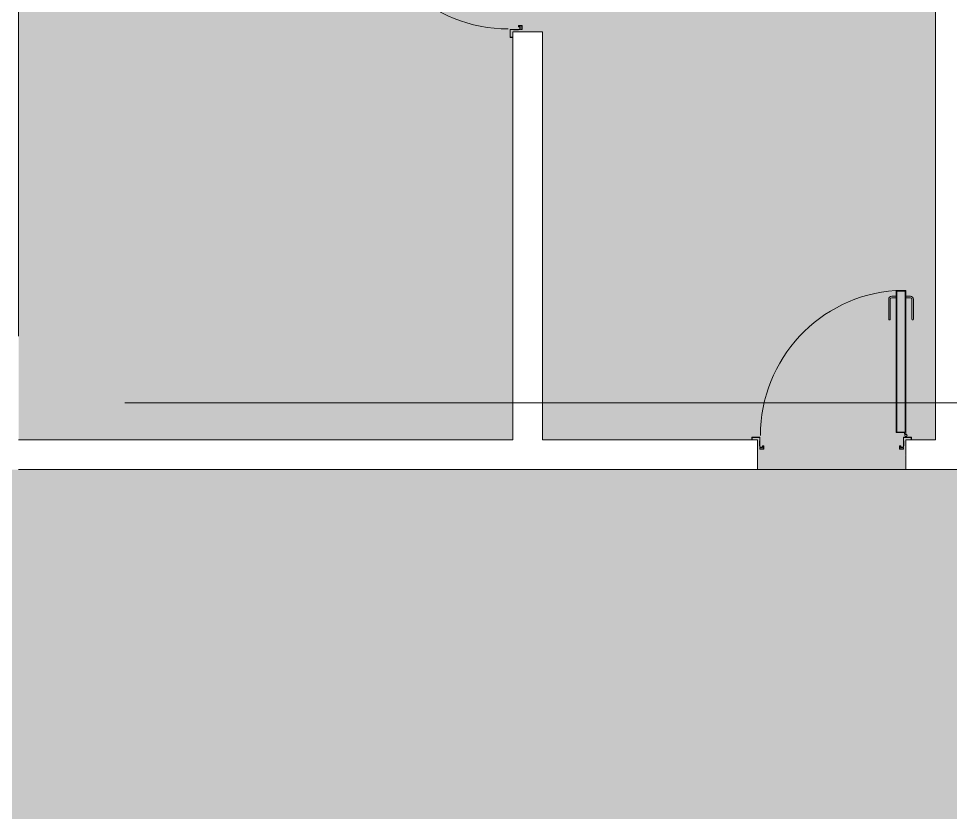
# Model space of a CAD drawing. Header units: metres. Extents: x -201 to 705, y -63 to 42.
# Drawn here: x 422.17 to 428.45, y -14.56 to -9.21 of the extents above; entities that cross this region are included whole.
import ezdxf

# ---------------------------------------------------------------- set-up
doc = ezdxf.new("R2010")
doc.units = ezdxf.units.M
doc.linetypes.add('Grid Line', pattern=[11.1125, 6.35, -1.5875, 1.5875, -1.5875])
for name, color, linetype, lineweight in [('A-DETLGEM', 7, 'Continuous', 9), ('A_AREA', 7, 'Continuous', 9), ('A_DOOR', 7, 'Continuous', 9), ('A_GRID', 7, 'Continuous', 9), ('A_RC', 7, 'Continuous', 9), ('A_WALL', 7, 'Continuous', 9)]:
    doc.layers.add(name, color=color, linetype=linetype, lineweight=lineweight)

# ---------------------------------------------------------------- blocks, each defined once
blk = doc.blocks.new('C1030_70_YK1 100x220cm - YK1 100x220cm-V155-_7_76 _10_76_ BİLET HOLÜ _FFL__ANAHTAR PLAN')
at = {"layer": 'A-DETLGEM'}
for p, q in [((0.435, 1.0682), (0.4046, 1.0682)), ((0.4993, 1.1069), (0.4343, 1.1069)), ((0.4343, 1.1069), (0.4343, 0.6206)), ((0.4383, 1.1029), (0.4953, 1.1029)), ((0.4383, 1.1029), (0.4383, 0.1533)), ((0.4953, 0.1533), (0.4953, 1.1029)), ((0.4993, 0.1388), (0.4993, 1.1069)), ((0.5304, 1.0682), (0.5, 1.0682)), ((0.3846, 1.0482), (0.3846, 0.9132)), ((0.3946, 0.9132), (0.3946, 1.0482)), ((0.4046, 1.0582), (0.435, 1.0582)), ((0.5, 1.0582), (0.5304, 1.0582)), ((0.5404, 1.0482), (0.5404, 0.9132)), ((0.5504, 0.9132), (0.5504, 1.0482)), ((0.4343, 0.6206), (0.4343, 0.1493)), ((0.4343, 0.1493), (0.4913, 0.1493)), ((0.4383, 0.1533), (0.4953, 0.1533)), ((0.4913, 0.1493), (0.4913, 0.1388)), ((0.4913, 0.1388), (0.4993, 0.1388))]:
    blk.add_line(p, q, dxfattribs=at)
for radius in [0.008, 0.006]:
    blk.add_circle((0.5, 0.13), radius, dxfattribs=at)
for centre, radius, start, end in [((0.4046, 1.0482), 0.02, 90, 180), ((0.5304, 1.0482), 0.02, 360, 90), ((0.4046, 1.0482), 0.01, 90, 180), ((0.5304, 1.0482), 0.01, 0, 90), ((0.3896, 0.9132), 0.005, 180, 360), ((0.5454, 0.9132), 0.005, 180, 0)]:
    blk.add_arc(centre, radius, start, end, dxfattribs=at)
at = {"layer": 'A_DOOR'}
for p, q in [((-0.4832, 0.118), (-0.5382, 0.118)), ((-0.5382, 0.118), (-0.5382, 0.1)), ((-0.5382, 0.1), (-0.5382, 0.118)), ((-0.5382, 0.118), (-0.4832, 0.118)), ((-0.5362, 0.1), (-0.5362, 0.116)), ((-0.5362, 0.116), (-0.4852, 0.116)), ((-0.4852, 0.116), (-0.5362, 0.116)), ((-0.5362, 0.116), (-0.5362, 0.1)), ((-0.4852, 0.0948), (-0.4872, 0.0928)), ((-0.4872, 0.0928), (-0.4852, 0.0948)), ((-0.4872, 0.0928), (-0.4872, 0.0622)), ((-0.4872, 0.0622), (-0.4872, 0.0928)), ((-0.4852, 0.116), (-0.4852, 0.0948)), ((-0.4852, 0.0948), (-0.4852, 0.116)), ((-0.4852, 0.092), (-0.4832, 0.094)), ((-0.4832, 0.094), (-0.4852, 0.092)), ((-0.4852, 0.063), (-0.4852, 0.092)), ((-0.4852, 0.092), (-0.4852, 0.063)), ((-0.4832, 0.061), (-0.4852, 0.063)), ((-0.4852, 0.063), (-0.4832, 0.061)), ((-0.4832, 0.094), (-0.4832, 0.118)), ((-0.4832, 0.118), (-0.4832, 0.094)), ((0.5382, 0.118), (0.4832, 0.118)), ((0.4832, 0.118), (0.4832, 0.094)), ((0.4832, 0.094), (0.4832, 0.118)), ((0.4832, 0.118), (0.5382, 0.118)), ((0.4832, 0.094), (0.4852, 0.092)), ((0.4852, 0.092), (0.4832, 0.094)), ((0.4852, 0.063), (0.4832, 0.061)), ((0.4832, 0.061), (0.4852, 0.063)), ((0.4852, 0.0948), (0.4852, 0.116)), ((0.4852, 0.116), (0.5362, 0.116)), ((0.5362, 0.116), (0.4852, 0.116)), ((0.4852, 0.116), (0.4852, 0.0948)), ((0.4872, 0.0928), (0.4852, 0.0948)), ((0.4852, 0.0948), (0.4872, 0.0928)), ((0.4852, 0.092), (0.4852, 0.063)), ((0.4852, 0.063), (0.4852, 0.092)), ((0.4872, 0.0622), (0.4872, 0.0928)), ((0.4872, 0.0928), (0.4872, 0.0622)), ((0.5362, 0.116), (0.5362, 0.1)), ((0.5362, 0.1), (0.5362, 0.116)), ((0.5382, 0.1), (0.5382, 0.118)), ((0.5382, 0.118), (0.5382, 0.1)), ((-0.4872, 0.0622), (-0.4852, 0.0602)), ((-0.4852, 0.0602), (-0.4872, 0.0622)), ((-0.4852, 0.0602), (-0.4852, 0.049)), ((-0.4852, 0.049), (-0.4852, 0.0602)), ((-0.4852, 0.049), (-0.4652, 0.049)), ((-0.4652, 0.049), (-0.4852, 0.049)), ((-0.4832, 0.045), (-0.4852, 0.045)), ((-0.4852, 0.045), (-0.4852, 0.037)), ((-0.4852, 0.037), (-0.4852, 0.045)), ((-0.4852, 0.045), (-0.4832, 0.045)), ((-0.4852, 0.037), (-0.4572, 0.037)), ((-0.4572, 0.037), (-0.4852, 0.037)), ((-0.4832, 0.051), (-0.4832, 0.061)), ((-0.4832, 0.061), (-0.4832, 0.051)), ((-0.4672, 0.051), (-0.4832, 0.051)), ((-0.4832, 0.051), (-0.4672, 0.051)), ((-0.4832, 0.039), (-0.4832, 0.045)), ((-0.4832, 0.045), (-0.4832, 0.039)), ((-0.4592, 0.039), (-0.4832, 0.039)), ((-0.4832, 0.039), (-0.4592, 0.039)), ((-0.4572, 0.061), (-0.4672, 0.061)), ((-0.4672, 0.061), (-0.4672, 0.051)), ((-0.4672, 0.051), (-0.4672, 0.061)), ((-0.4672, 0.061), (-0.4572, 0.061)), ((-0.4652, 0.049), (-0.4652, 0.059)), ((-0.4652, 0.059), (-0.4592, 0.059)), ((-0.4592, 0.059), (-0.4652, 0.059)), ((-0.4652, 0.059), (-0.4652, 0.049)), ((-0.4592, 0.059), (-0.4592, 0.039)), ((-0.4592, 0.039), (-0.4592, 0.059)), ((-0.4572, 0.037), (-0.4572, 0.061)), ((-0.4572, 0.061), (-0.4572, 0.037)), ((0.4672, 0.061), (0.4572, 0.061)), ((0.4572, 0.061), (0.4572, 0.037)), ((0.4572, 0.037), (0.4572, 0.061)), ((0.4572, 0.061), (0.4672, 0.061)), ((0.4572, 0.037), (0.4852, 0.037)), ((0.4852, 0.037), (0.4572, 0.037)), ((0.4592, 0.039), (0.4592, 0.059)), ((0.4592, 0.059), (0.4652, 0.059)), ((0.4652, 0.059), (0.4592, 0.059)), ((0.4592, 0.059), (0.4592, 0.039)), ((0.4832, 0.039), (0.4592, 0.039)), ((0.4592, 0.039), (0.4832, 0.039)), ((0.4652, 0.059), (0.4652, 0.049)), ((0.4652, 0.049), (0.4652, 0.059)), ((0.4652, 0.049), (0.4852, 0.049)), ((0.4852, 0.049), (0.4652, 0.049)), ((0.4672, 0.051), (0.4672, 0.061)), ((0.4672, 0.061), (0.4672, 0.051)), ((0.4832, 0.051), (0.4672, 0.051)), ((0.4672, 0.051), (0.4832, 0.051)), ((0.4832, 0.061), (0.4832, 0.051)), ((0.4832, 0.051), (0.4832, 0.061)), ((0.4852, 0.045), (0.4832, 0.045)), ((0.4832, 0.045), (0.4832, 0.039)), ((0.4832, 0.039), (0.4832, 0.045)), ((0.4832, 0.045), (0.4852, 0.045)), ((0.4852, 0.0602), (0.4872, 0.0622)), ((0.4872, 0.0622), (0.4852, 0.0602)), ((0.4852, 0.049), (0.4852, 0.0602)), ((0.4852, 0.0602), (0.4852, 0.049)), ((0.4852, 0.037), (0.4852, 0.045)), ((0.4852, 0.045), (0.4852, 0.037))]:
    blk.add_line(p, q, dxfattribs=at)
blk.add_arc((0.5, 0.13), 0.98, 94.02661, 180, dxfattribs=at)

msp = doc.modelspace()

# ---------------------------------------------------------------- hatches: boundary and pattern name
at = {"layer": 'A_AREA', "true_color": 0xf5bf94}
msp.add_hatch(color=31, dxfattribs=at).paths.add_polyline_path([(422.9928, -12.05), (425.5045, -12.05), (425.5045, -9.3), (425.6045, -9.3), (425.6045, -8.3), (425.5045, -8.3), (425.5045, -5.65), (422.1745, -5.65), (422.1745, -12.05)])
h = msp.add_hatch(color=31, dxfattribs=at)
h.paths.add_polyline_path([(427.6545, -12.15), (428.1545, -12.15), (428.1545, -12.05), (428.3545, -12.05), (428.3545, -8), (426.9045, -8), (426.9045, -7.8), (428.3545, -7.8), (428.3545, -6.15), (425.7045, -6.15), (425.7045, -8.3), (425.6045, -8.3), (425.6045, -9.3), (425.7045, -9.3), (425.7045, -12.05), (427.1545, -12.05), (427.1545, -12.15), (427.3253, -12.15)])
h.paths.add_polyline_path([(426.0576, -6.7964), (426.012, -6.7872), (426.0454, -6.7934)])
h.paths.add_polyline_path([(426.1114, -6.3236), (426.157, -6.3328), (426.1236, -6.3266)])
h.paths.add_polyline_path([(426.2121, -6.3587), (426.2504, -6.3888), (426.2169, -6.3627), (426.2133, -6.3596)])
h.paths.add_polyline_path([(426.2208, -6.7558), (426.1727, -6.7796), (426.2178, -6.7573)])
h.paths.add_polyline_path([(426.0845, -6.8), (426.0256, -6.7871), (425.9569, -6.7613), (425.9186, -6.7312), (425.8817, -6.6857), (425.865, -6.655), (425.8492, -6.6016), (425.8468, -6.5396), (425.8586, -6.4828), (425.8817, -6.4343), (425.8969, -6.4104), (425.9804, -6.3438), (426.06, -6.3228), (426.0845, -6.32), (426.1369, -6.331), (426.2121, -6.3587), (426.2873, -6.4343), (426.3039, -6.4649), (426.3211, -6.5299), (426.3245, -6.56), (426.3116, -6.633), (426.2871, -6.6864), (426.254, -6.7278), (426.1886, -6.7762), (426.109, -6.7972)])
h.paths.add_polyline_path([(427.9576, -6.7964), (427.912, -6.7872), (427.948, -6.7941)])
h.paths.add_polyline_path([(428.0114, -6.3236), (428.057, -6.3328), (428.0236, -6.3266)])
h.paths.add_polyline_path([(428.1121, -6.3587), (428.1504, -6.3888), (428.1169, -6.3627), (428.1133, -6.3596)])
h.paths.add_polyline_path([(428.1208, -6.7558), (428.0727, -6.7796), (428.1178, -6.7573)])
h.paths.add_polyline_path([(427.9845, -6.8), (427.9321, -6.789), (427.8569, -6.7613), (427.8186, -6.7312), (427.7817, -6.6857), (427.765, -6.655), (427.7492, -6.6016), (427.7471, -6.5368), (427.7586, -6.4828), (427.7817, -6.4343), (427.7969, -6.4104), (427.8804, -6.3438), (427.96, -6.3228), (427.9845, -6.32), (428.0369, -6.331), (428.1121, -6.3587), (428.1873, -6.4343), (428.2039, -6.4649), (428.2211, -6.5299), (428.2245, -6.56), (428.2116, -6.633), (428.1871, -6.6864), (428.154, -6.7278), (428.0886, -6.7762), (428.009, -6.7972), (428.0049, -6.7977)])
h.paths.add_polyline_path([(427.0076, -6.7964), (426.962, -6.7872), (426.998, -6.7941)])
h.paths.add_polyline_path([(427.0614, -6.3236), (427.107, -6.3328), (427.0736, -6.3266)])
h.paths.add_polyline_path([(427.1621, -6.3587), (427.2004, -6.3888), (427.1669, -6.3627), (427.1633, -6.3596)])
h.paths.add_polyline_path([(427.1708, -6.7558), (427.1227, -6.7796), (427.1678, -6.7573)])
h.paths.add_polyline_path([(427.0345, -6.8), (426.9821, -6.789), (426.9069, -6.7613), (426.8686, -6.7312), (426.8317, -6.6857), (426.815, -6.655), (426.7992, -6.6016), (426.7968, -6.5396), (426.8086, -6.4828), (426.8317, -6.4343), (426.8469, -6.4104), (426.9304, -6.3438), (427.01, -6.3228), (427.0345, -6.32), (427.0869, -6.331), (427.1621, -6.3587), (427.2373, -6.4343), (427.2539, -6.4649), (427.2711, -6.5299), (427.2745, -6.56), (427.2616, -6.633), (427.2371, -6.6864), (427.204, -6.7278), (427.1386, -6.7762), (427.059, -6.7972), (427.0549, -6.7977)])
at = {"layer": 'A_AREA', "true_color": 0xfdf5f4}
h = msp.add_hatch(color=7, dxfattribs=at)
h.paths.add_polyline_path([(418.6603, -15.85), (419.5345, -15.85), (419.5345, -15.75), (431.2045, -15.75), (431.2045, -15.55), (431.3045, -15.55), (431.3045, -14.55), (431.2045, -14.55), (431.2045, -12.25), (429.7545, -12.25), (429.7545, -12.15), (428.7545, -12.15), (428.7545, -12.25), (428.1545, -12.25), (428.1496, -12.15), (427.1545, -12.15), (427.1545, -12.25), (420.4745, -12.25), (420.4745, -12.15), (419.4745, -12.15), (419.4745, -12.25), (408.5245, -12.25), (408.5245, -12.15), (407.5245, -12.15), (407.5245, -12.25), (405.8495, -12.25), (405.8495, -9.85), (405.6995, -9.85), (405.6995, -9.75), (404.6995, -9.75), (404.6995, -9.85), (404.1995, -9.85), (404.1995, -9.75), (403.1995, -9.75), (403.1995, -9.85), (403.0495, -9.85), (403.0495, -12.25), (401.3745, -12.25), (401.3745, -12.15), (400.3745, -12.15), (400.3745, -12.25), (397.7215, -12.25), (397.7215, -12.15), (396.7215, -12.15), (396.7215, -12.25), (396.1215, -12.25), (396.1186, -12.15), (395.1215, -12.15), (395.1215, -12.25), (388.6745, -12.25), (388.6745, -11.55), (380.1745, -11.55), (380.1745, -12.25), (378.6745, -12.25), (378.6745, -14.79), (387.3245, -14.79), (387.3245, -14.75), (391.5926, -14.75), (391.5926, -14.85), (392.3926, -14.85), (392.3926, -14.75), (393.9245, -14.75), (393.9245, -15.75), (402.5745, -15.75), (402.5745, -15.85), (403.5745, -15.85), (403.5745, -15.75), (404.1745, -15.75), (404.1745, -15.85), (405.1745, -15.85), (405.1745, -15.75), (408.1745, -15.75), (408.1745, -15.85), (409.1745, -15.85), (409.1745, -15.75), (413.6845, -15.75), (413.6845, -15.85), (414.6845, -15.85), (414.6845, -15.75), (415.3245, -15.75), (415.3289, -15.85), (416.3245, -15.85), (416.3245, -15.75), (418.5345, -15.75), (418.5345, -15.85)])
h.paths.add_polyline_path([(403.3192, -12.1636), (403.2899, -12.1446), (403.1835, -12.0092), (403.178, -11.9818), (403.178, -11.3191), (403.1971, -11.3), (403.3431, -11.3), (403.3622, -11.3191), (403.3649, -11.3), (403.9337, -11.3), (403.9297, -11.342), (403.3622, -11.342), (403.3567, -12.15), (403.3431, -12.1636)])
h.paths.add_polyline_path([(404.6717, -12.1636), (404.6425, -12.1446), (404.5361, -12.0092), (404.5306, -11.9858), (404.5306, -11.342), (403.9591, -11.342), (403.9591, -11.3), (404.5306, -11.3), (404.5306, -11.3191), (404.5496, -11.3), (404.6957, -11.3), (404.7147, -11.3191), (404.7093, -12.15), (404.6957, -12.1636)])
h.paths.add_polyline_path([(405.7004, -12.1636), (405.6712, -12.1446), (405.5648, -12.0092), (405.5593, -11.9858), (405.5573, -11.887), (405.5084, -11.9546), (405.4958, -11.9516), (405.4859, -11.9396), (405.4869, -11.9319), (405.5593, -11.8185), (405.5593, -11.6746), (404.9878, -11.6691), (404.9878, -11.6365), (405.5593, -11.6319), (405.5593, -11.5157), (405.4768, -11.3804), (405.4868, -11.3683), (405.5025, -11.3658), (405.5093, -11.372), (405.5593, -11.4503), (405.5593, -11.3191), (405.5783, -11.3), (405.7244, -11.3), (405.7434, -11.3191), (405.738, -12.15), (405.7244, -12.1636)])

# ---------------------------------------------------------------- linework, layer by layer
at = {"layer": 'A_GRID', "color": 253, "linetype": 'Grid Line', "true_color": 0xaaaaaa}
msp.add_line((451.4644, -11.8), (238.6379, -11.8), dxfattribs=at)
at = {"layer": 'A_RC'}
msp.add_line((428.1545, -12.25), (427.1545, -12.25), dxfattribs=at)
at = {"layer": 'A_WALL', "lineweight": 18}
for p, q in [((422.1745, -11.35), (422.1745, -5.65)), ((428.3545, -5.65), (428.3545, -12.05)), ((425.5045, -9.3), (425.5045, -12.05)), ((425.7045, -9.3), (425.5045, -9.3)), ((425.7045, -12.05), (425.7045, -9.3)), ((425.5045, -12.05), (422.1745, -12.05)), ((427.1545, -12.05), (425.7045, -12.05)), ((427.1545, -12.25), (427.1545, -12.05)), ((428.3545, -12.05), (428.1545, -12.05)), ((428.1545, -12.05), (428.1545, -12.25)), ((422.1745, -12.25), (427.1545, -12.25)), ((428.1545, -12.25), (428.7545, -12.25))]:
    msp.add_line(p, q, dxfattribs=at)

# ---------------------------------------------------------------- block references
at = {"layer": 'A_DOOR', "rotation": 89.99999999999991}
msp.add_blockref('C1030_70_YK1 100x220cm - YK1 100x220cm-V155-_7_76 _10_76_ BİLET HOLÜ _FFL__ANAHTAR PLAN', (425.6045, -8.8), dxfattribs=at)
at = {"layer": 'A_DOOR'}
msp.add_blockref('C1030_70_YK1 100x220cm - YK1 100x220cm-V155-_7_76 _10_76_ BİLET HOLÜ _FFL__ANAHTAR PLAN', (427.6545, -12.15), dxfattribs=at)

doc.saveas('drawing.dxf')
